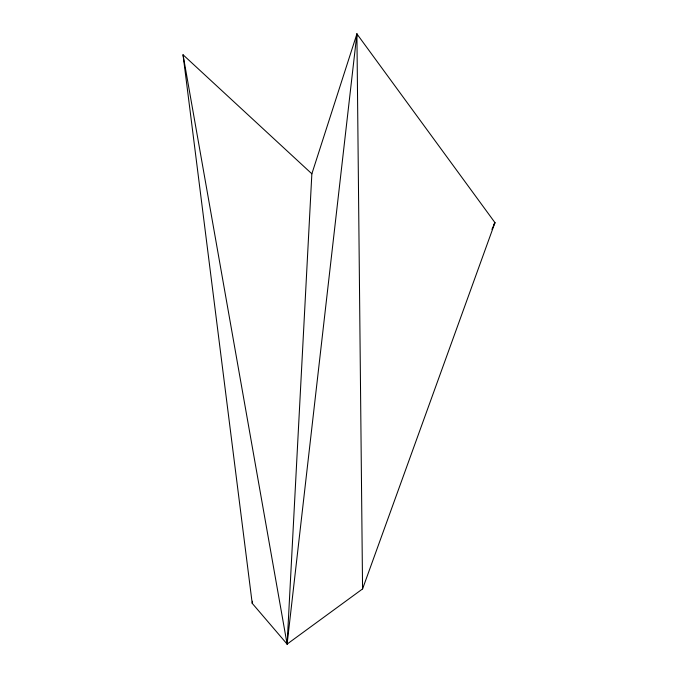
<?xml version="1.0" encoding="UTF-8"?>
<svg xmlns="http://www.w3.org/2000/svg" width="678" height="678" viewBox="0 0 678 678"><rect width="100%" height="100%" fill="white"/><g stroke="black" fill="none" stroke-linecap="round" stroke-linejoin="round"><path stroke-width="1.02" d="M356.908 36.019L356.908 33.9L494.974 222.647L362.569 588.919L287.108 644.1L252.208 603.318L183.026 54.757L311.863 173.814L287.108 644.1L183.026 54.757M287.108 644.1L356.908 33.9L311.863 173.814M252.208 603.318L252.504 601.225M491.931 229.384L494.974 222.647L493.838 224.426M356.908 33.9L362.569 588.919"/></g></svg>
